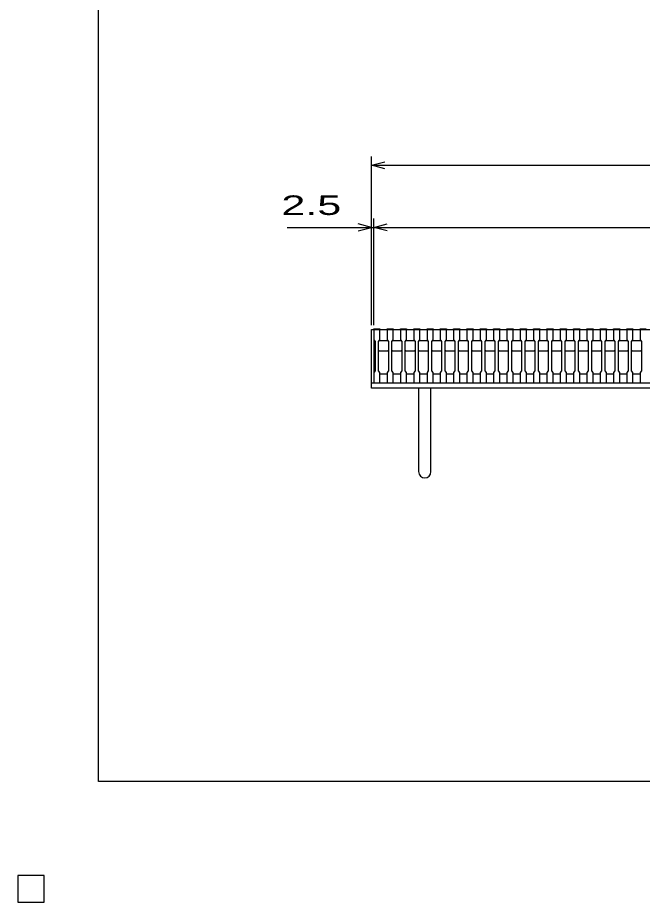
# Model space of a CAD drawing. Units: millimetres, scale not verified. Extents: x -1820 to 1731, y -1282 to 1054.
# Drawn here: x -1820 to -1116, y -1282 to -286 of the extents above; entities that cross this region are included whole.
import ezdxf
from ezdxf.enums import TextEntityAlignment as Align

# ---------------------------------------------------------------- set-up
doc = ezdxf.new("R2010")
doc.units = ezdxf.units.MM
doc.header["$LTSCALE"] = 10
for name, color, linetype, lineweight in [('0_2', 150, 'Continuous', 25), ('16', 3, 'Continuous', 25), ('19', 6, 'Continuous', 25), ('22', 2, 'Continuous', 25)]:
    doc.layers.add(name, color=color, linetype=linetype, lineweight=lineweight)
doc.styles.add('ベクトル', font='')
doc.styles.get('ベクトル').set_extended_font_data('ベクトル')

msp = doc.modelspace()

# ---------------------------------------------------------------- linework, layer by layer
at = {"layer": '0_2'}
for p, q in [((-1729, -1146.5), (-1729, 1053.5)), ((1731, -1146.5), (-1729, -1146.5))]:
    msp.add_line(p, q, dxfattribs=at)
at = {"layer": '16'}
for p, q in [((-1419, -637.5), (-1419, -636.8)), ((-1419, -636.8), (-1412, -636.8)), ((-1419, -637.5), (-1419, -649)), ((-1412, -637.5), (-1419, -637.5)), ((-1419, -637.5), (-1419, -687.5)), ((-1419, -637.5), (-424, -637.5)), ((-1412, -636.8), (-1412, -637.5)), ((-1412, -649), (-1412, -637.5)), ((-1404, -637.5), (-1404, -636.8)), ((-1404, -636.8), (-1397, -636.8)), ((-1404, -637.5), (-1404, -649)), ((-1397, -637.5), (-1404, -637.5)), ((-1397, -636.8), (-1397, -637.5)), ((-1397, -649), (-1397, -637.5)), ((-1389, -637.5), (-1389, -636.8)), ((-1389, -636.8), (-1382, -636.8)), ((-1389, -637.5), (-1389, -649)), ((-1382, -637.5), (-1389, -637.5)), ((-1382, -636.8), (-1382, -637.5)), ((-1382, -649), (-1382, -637.5)), ((-1374, -637.5), (-1374, -636.8)), ((-1374, -636.8), (-1367, -636.8)), ((-1374, -637.5), (-1374, -649)), ((-1367, -637.5), (-1374, -637.5)), ((-1367, -636.8), (-1367, -637.5)), ((-1367, -649), (-1367, -637.5)), ((-1359, -637.5), (-1359, -636.8)), ((-1359, -636.8), (-1352, -636.8)), ((-1359, -637.5), (-1359, -649)), ((-1352, -637.5), (-1359, -637.5)), ((-1352, -636.8), (-1352, -637.5)), ((-1352, -649), (-1352, -637.5)), ((-1344, -637.5), (-1344, -636.8)), ((-1344, -636.8), (-1337, -636.8)), ((-1344, -637.5), (-1344, -649)), ((-1337, -637.5), (-1344, -637.5)), ((-1337, -636.8), (-1337, -637.5)), ((-1337, -649), (-1337, -637.5)), ((-1329, -637.5), (-1329, -636.8)), ((-1329, -636.8), (-1322, -636.8)), ((-1329, -637.5), (-1329, -649)), ((-1322, -637.5), (-1329, -637.5)), ((-1322, -636.8), (-1322, -637.5)), ((-1322, -649), (-1322, -637.5)), ((-1314, -637.5), (-1314, -636.8)), ((-1314, -636.8), (-1307, -636.8)), ((-1314, -637.5), (-1314, -649)), ((-1307, -637.5), (-1314, -637.5)), ((-1307, -636.8), (-1307, -637.5)), ((-1307, -649), (-1307, -637.5)), ((-1299, -637.5), (-1299, -636.8)), ((-1299, -636.8), (-1292, -636.8)), ((-1299, -637.5), (-1299, -649)), ((-1292, -637.5), (-1299, -637.5)), ((-1292, -636.8), (-1292, -637.5)), ((-1292, -649), (-1292, -637.5)), ((-1284, -637.5), (-1284, -636.8)), ((-1284, -636.8), (-1277, -636.8)), ((-1284, -637.5), (-1284, -649)), ((-1277, -637.5), (-1284, -637.5)), ((-1277, -636.8), (-1277, -637.5)), ((-1277, -649), (-1277, -637.5)), ((-1269, -637.5), (-1269, -636.8)), ((-1269, -636.8), (-1262, -636.8)), ((-1269, -637.5), (-1269, -649)), ((-1262, -637.5), (-1269, -637.5)), ((-1262, -636.8), (-1262, -637.5)), ((-1262, -649), (-1262, -637.5)), ((-1254, -637.5), (-1254, -636.8)), ((-1254, -636.8), (-1247, -636.8)), ((-1254, -637.5), (-1254, -649)), ((-1247, -637.5), (-1254, -637.5)), ((-1247, -636.8), (-1247, -637.5)), ((-1247, -649), (-1247, -637.5)), ((-1239, -637.5), (-1239, -636.8)), ((-1239, -636.8), (-1232, -636.8)), ((-1239, -637.5), (-1239, -649)), ((-1232, -637.5), (-1239, -637.5)), ((-1232, -636.8), (-1232, -637.5)), ((-1232, -649), (-1232, -637.5)), ((-1224, -637.5), (-1224, -636.8)), ((-1224, -636.8), (-1217, -636.8)), ((-1224, -637.5), (-1224, -649)), ((-1217, -637.5), (-1224, -637.5)), ((-1217, -636.8), (-1217, -637.5)), ((-1217, -649), (-1217, -637.5)), ((-1209, -637.5), (-1209, -636.8)), ((-1209, -636.8), (-1202, -636.8)), ((-1209, -637.5), (-1209, -649)), ((-1202, -637.5), (-1209, -637.5)), ((-1202, -636.8), (-1202, -637.5)), ((-1202, -649), (-1202, -637.5)), ((-1194, -637.5), (-1194, -636.8)), ((-1194, -636.8), (-1187, -636.8)), ((-1194, -637.5), (-1194, -649)), ((-1187, -637.5), (-1194, -637.5)), ((-1187, -636.8), (-1187, -637.5)), ((-1187, -649), (-1187, -637.5)), ((-1179, -637.5), (-1179, -636.8)), ((-1179, -636.8), (-1172, -636.8)), ((-1179, -637.5), (-1179, -649)), ((-1172, -637.5), (-1179, -637.5)), ((-1172, -636.8), (-1172, -637.5)), ((-1172, -649), (-1172, -637.5)), ((-1164, -637.5), (-1164, -636.8)), ((-1164, -636.8), (-1157, -636.8)), ((-1164, -637.5), (-1164, -649)), ((-1157, -637.5), (-1164, -637.5)), ((-1157, -636.8), (-1157, -637.5)), ((-1157, -649), (-1157, -637.5)), ((-1149, -637.5), (-1149, -636.8)), ((-1149, -636.8), (-1142, -636.8)), ((-1149, -637.5), (-1149, -649)), ((-1142, -637.5), (-1149, -637.5)), ((-1142, -636.8), (-1142, -637.5)), ((-1142, -649), (-1142, -637.5)), ((-1134, -637.5), (-1134, -636.8)), ((-1134, -636.8), (-1127, -636.8)), ((-1134, -637.5), (-1134, -649)), ((-1127, -637.5), (-1134, -637.5)), ((-1127, -636.8), (-1127, -637.5)), ((-1127, -649), (-1127, -637.5)), ((-1119, -637.5), (-1119, -636.8)), ((-1119, -636.8), (-1112, -636.8)), ((-1119, -637.5), (-1119, -649)), ((-1112, -637.5), (-1119, -637.5)), ((-1419, -649), (-1417.5, -651)), ((-1417.5, -651), (-1417.5, -684)), ((-1413.5, -651), (-1412, -649)), ((-1413.5, -651), (-1412.5, -650)), ((-1413.5, -684), (-1413.5, -651)), ((-1412.5, -650), (-1403.5, -650)), ((-1404, -649), (-1402.5, -651)), ((-1403.5, -650), (-1402.5, -651)), ((-1402.5, -651), (-1402.5, -684)), ((-1398.5, -651), (-1397, -649)), ((-1398.5, -651), (-1397.5, -650)), ((-1398.5, -684), (-1398.5, -651)), ((-1397.5, -650), (-1388.5, -650)), ((-1389, -649), (-1387.5, -651)), ((-1388.5, -650), (-1387.5, -651)), ((-1387.5, -651), (-1387.5, -684)), ((-1383.5, -651), (-1382, -649)), ((-1383.5, -651), (-1382.5, -650)), ((-1383.5, -684), (-1383.5, -651)), ((-1382.5, -650), (-1373.5, -650)), ((-1374, -649), (-1372.5, -651)), ((-1373.5, -650), (-1372.5, -651)), ((-1372.5, -651), (-1372.5, -684)), ((-1368.5, -651), (-1367, -649)), ((-1368.5, -651), (-1367.5, -650)), ((-1368.5, -684), (-1368.5, -651)), ((-1367.5, -650), (-1358.5, -650)), ((-1359, -649), (-1357.5, -651)), ((-1358.5, -650), (-1357.5, -651)), ((-1357.5, -651), (-1357.5, -684)), ((-1353.5, -651), (-1352, -649)), ((-1353.5, -651), (-1352.5, -650)), ((-1353.5, -684), (-1353.5, -651)), ((-1352.5, -650), (-1343.5, -650)), ((-1344, -649), (-1342.5, -651)), ((-1343.5, -650), (-1342.5, -651)), ((-1342.5, -651), (-1342.5, -684)), ((-1338.5, -651), (-1337, -649)), ((-1338.5, -651), (-1337.5, -650)), ((-1338.5, -684), (-1338.5, -651)), ((-1337.5, -650), (-1328.5, -650)), ((-1329, -649), (-1327.5, -651)), ((-1328.5, -650), (-1327.5, -651)), ((-1327.5, -651), (-1327.5, -684)), ((-1323.5, -651), (-1322, -649)), ((-1323.5, -651), (-1322.5, -650)), ((-1323.5, -684), (-1323.5, -651)), ((-1322.5, -650), (-1313.5, -650)), ((-1314, -649), (-1312.5, -651)), ((-1313.5, -650), (-1312.5, -651)), ((-1312.5, -651), (-1312.5, -684)), ((-1308.5, -651), (-1307, -649)), ((-1308.5, -651), (-1307.5, -650)), ((-1308.5, -684), (-1308.5, -651)), ((-1307.5, -650), (-1298.5, -650)), ((-1299, -649), (-1297.5, -651)), ((-1298.5, -650), (-1297.5, -651)), ((-1297.5, -651), (-1297.5, -684)), ((-1293.5, -651), (-1292, -649)), ((-1293.5, -651), (-1292.5, -650)), ((-1293.5, -684), (-1293.5, -651)), ((-1292.5, -650), (-1283.5, -650)), ((-1284, -649), (-1282.5, -651)), ((-1283.5, -650), (-1282.5, -651)), ((-1282.5, -651), (-1282.5, -684)), ((-1278.5, -651), (-1277, -649)), ((-1278.5, -651), (-1277.5, -650)), ((-1278.5, -684), (-1278.5, -651)), ((-1277.5, -650), (-1268.5, -650)), ((-1269, -649), (-1267.5, -651)), ((-1268.5, -650), (-1267.5, -651)), ((-1267.5, -651), (-1267.5, -684)), ((-1263.5, -651), (-1262, -649)), ((-1263.5, -651), (-1262.5, -650)), ((-1263.5, -684), (-1263.5, -651)), ((-1262.5, -650), (-1253.5, -650)), ((-1254, -649), (-1252.5, -651)), ((-1253.5, -650), (-1252.5, -651)), ((-1252.5, -651), (-1252.5, -684)), ((-1248.5, -651), (-1247, -649)), ((-1248.5, -651), (-1247.5, -650)), ((-1248.5, -684), (-1248.5, -651)), ((-1247.5, -650), (-1238.5, -650)), ((-1239, -649), (-1237.5, -651)), ((-1238.5, -650), (-1237.5, -651)), ((-1237.5, -651), (-1237.5, -684)), ((-1233.5, -651), (-1232, -649)), ((-1233.5, -651), (-1232.5, -650)), ((-1233.5, -684), (-1233.5, -651)), ((-1232.5, -650), (-1223.5, -650)), ((-1224, -649), (-1222.5, -651)), ((-1223.5, -650), (-1222.5, -651)), ((-1222.5, -651), (-1222.5, -684)), ((-1218.5, -651), (-1217, -649)), ((-1218.5, -651), (-1217.5, -650)), ((-1218.5, -684), (-1218.5, -651)), ((-1217.5, -650), (-1208.5, -650)), ((-1209, -649), (-1207.5, -651)), ((-1208.5, -650), (-1207.5, -651)), ((-1207.5, -651), (-1207.5, -684)), ((-1203.5, -651), (-1202, -649)), ((-1203.5, -651), (-1202.5, -650)), ((-1203.5, -684), (-1203.5, -651)), ((-1202.5, -650), (-1193.5, -650)), ((-1194, -649), (-1192.5, -651)), ((-1193.5, -650), (-1192.5, -651)), ((-1192.5, -651), (-1192.5, -684)), ((-1188.5, -651), (-1187, -649)), ((-1188.5, -651), (-1187.5, -650)), ((-1188.5, -684), (-1188.5, -651)), ((-1187.5, -650), (-1178.5, -650)), ((-1179, -649), (-1177.5, -651)), ((-1178.5, -650), (-1177.5, -651)), ((-1177.5, -651), (-1177.5, -684)), ((-1173.5, -651), (-1172, -649)), ((-1173.5, -651), (-1172.5, -650)), ((-1173.5, -684), (-1173.5, -651)), ((-1172.5, -650), (-1163.5, -650)), ((-1164, -649), (-1162.5, -651)), ((-1163.5, -650), (-1162.5, -651)), ((-1162.5, -651), (-1162.5, -684)), ((-1158.5, -651), (-1157, -649)), ((-1158.5, -651), (-1157.5, -650)), ((-1158.5, -684), (-1158.5, -651)), ((-1157.5, -650), (-1148.5, -650)), ((-1149, -649), (-1147.5, -651)), ((-1148.5, -650), (-1147.5, -651)), ((-1147.5, -651), (-1147.5, -684)), ((-1143.5, -651), (-1142, -649)), ((-1143.5, -651), (-1142.5, -650)), ((-1143.5, -684), (-1143.5, -651)), ((-1142.5, -650), (-1133.5, -650)), ((-1134, -649), (-1132.5, -651)), ((-1133.5, -650), (-1132.5, -651)), ((-1132.5, -651), (-1132.5, -684)), ((-1128.5, -651), (-1127, -649)), ((-1128.5, -651), (-1127.5, -650)), ((-1128.5, -684), (-1128.5, -651)), ((-1127.5, -650), (-1118.5, -650)), ((-1119, -649), (-1117.5, -651)), ((-1118.5, -650), (-1117.5, -651)), ((-1117.5, -651), (-1117.5, -684)), ((-1412.5, -662), (-1413.5, -661)), ((-1403.5, -662), (-1412.5, -662)), ((-1402.5, -661), (-1403.5, -662)), ((-1397.5, -662), (-1398.5, -661)), ((-1388.5, -662), (-1397.5, -662)), ((-1387.5, -661), (-1388.5, -662)), ((-1382.5, -662), (-1383.5, -661)), ((-1373.5, -662), (-1382.5, -662)), ((-1372.5, -661), (-1373.5, -662)), ((-1367.5, -662), (-1368.5, -661)), ((-1358.5, -662), (-1367.5, -662)), ((-1357.5, -661), (-1358.5, -662)), ((-1352.5, -662), (-1353.5, -661)), ((-1343.5, -662), (-1352.5, -662)), ((-1342.5, -661), (-1343.5, -662)), ((-1337.5, -662), (-1338.5, -661)), ((-1328.5, -662), (-1337.5, -662)), ((-1327.5, -661), (-1328.5, -662)), ((-1322.5, -662), (-1323.5, -661)), ((-1313.5, -662), (-1322.5, -662)), ((-1312.5, -661), (-1313.5, -662)), ((-1307.5, -662), (-1308.5, -661)), ((-1298.5, -662), (-1307.5, -662)), ((-1297.5, -661), (-1298.5, -662)), ((-1292.5, -662), (-1293.5, -661)), ((-1283.5, -662), (-1292.5, -662)), ((-1282.5, -661), (-1283.5, -662)), ((-1277.5, -662), (-1278.5, -661)), ((-1268.5, -662), (-1277.5, -662)), ((-1267.5, -661), (-1268.5, -662)), ((-1262.5, -662), (-1263.5, -661)), ((-1253.5, -662), (-1262.5, -662)), ((-1252.5, -661), (-1253.5, -662)), ((-1247.5, -662), (-1248.5, -661)), ((-1238.5, -662), (-1247.5, -662)), ((-1237.5, -661), (-1238.5, -662)), ((-1232.5, -662), (-1233.5, -661)), ((-1223.5, -662), (-1232.5, -662)), ((-1222.5, -661), (-1223.5, -662)), ((-1217.5, -662), (-1218.5, -661)), ((-1208.5, -662), (-1217.5, -662)), ((-1207.5, -661), (-1208.5, -662)), ((-1202.5, -662), (-1203.5, -661)), ((-1193.5, -662), (-1202.5, -662)), ((-1192.5, -661), (-1193.5, -662)), ((-1187.5, -662), (-1188.5, -661)), ((-1178.5, -662), (-1187.5, -662)), ((-1177.5, -661), (-1178.5, -662)), ((-1172.5, -662), (-1173.5, -661)), ((-1163.5, -662), (-1172.5, -662)), ((-1162.5, -661), (-1163.5, -662)), ((-1157.5, -662), (-1158.5, -661)), ((-1148.5, -662), (-1157.5, -662)), ((-1147.5, -661), (-1148.5, -662)), ((-1142.5, -662), (-1143.5, -661)), ((-1133.5, -662), (-1142.5, -662)), ((-1132.5, -661), (-1133.5, -662)), ((-1127.5, -662), (-1128.5, -661)), ((-1118.5, -662), (-1127.5, -662)), ((-1117.5, -661), (-1118.5, -662)), ((-1417.5, -684), (-1419, -686)), ((-1419, -686), (-1419, -697.5)), ((-1412, -686), (-1413.5, -684)), ((-1412, -697.5), (-1412, -686)), ((-1402.5, -684), (-1404, -686)), ((-1404, -686), (-1404, -697.5)), ((-1397, -686), (-1398.5, -684)), ((-1397, -697.5), (-1397, -686)), ((-1387.5, -684), (-1389, -686)), ((-1389, -686), (-1389, -697.5)), ((-1382, -686), (-1383.5, -684)), ((-1382, -697.5), (-1382, -686)), ((-1372.5, -684), (-1374, -686)), ((-1374, -686), (-1374, -697.5)), ((-1367, -686), (-1368.5, -684)), ((-1367, -697.5), (-1367, -686)), ((-1357.5, -684), (-1359, -686)), ((-1359, -686), (-1359, -697.5)), ((-1352, -686), (-1353.5, -684)), ((-1352, -697.5), (-1352, -686)), ((-1342.5, -684), (-1344, -686)), ((-1344, -686), (-1344, -697.5)), ((-1337, -686), (-1338.5, -684)), ((-1337, -697.5), (-1337, -686)), ((-1327.5, -684), (-1329, -686)), ((-1329, -686), (-1329, -697.5)), ((-1322, -686), (-1323.5, -684)), ((-1322, -697.5), (-1322, -686)), ((-1312.5, -684), (-1314, -686)), ((-1314, -686), (-1314, -697.5)), ((-1307, -686), (-1308.5, -684)), ((-1307, -697.5), (-1307, -686)), ((-1297.5, -684), (-1299, -686)), ((-1299, -686), (-1299, -697.5)), ((-1292, -686), (-1293.5, -684)), ((-1292, -697.5), (-1292, -686)), ((-1282.5, -684), (-1284, -686)), ((-1284, -686), (-1284, -697.5)), ((-1277, -686), (-1278.5, -684)), ((-1277, -697.5), (-1277, -686)), ((-1267.5, -684), (-1269, -686)), ((-1269, -686), (-1269, -697.5)), ((-1262, -686), (-1263.5, -684)), ((-1262, -697.5), (-1262, -686)), ((-1252.5, -684), (-1254, -686)), ((-1254, -686), (-1254, -697.5)), ((-1247, -686), (-1248.5, -684)), ((-1247, -697.5), (-1247, -686)), ((-1237.5, -684), (-1239, -686)), ((-1239, -686), (-1239, -697.5)), ((-1232, -686), (-1233.5, -684)), ((-1232, -697.5), (-1232, -686)), ((-1222.5, -684), (-1224, -686)), ((-1224, -686), (-1224, -697.5)), ((-1217, -686), (-1218.5, -684)), ((-1217, -697.5), (-1217, -686)), ((-1207.5, -684), (-1209, -686)), ((-1209, -686), (-1209, -697.5)), ((-1202, -686), (-1203.5, -684)), ((-1202, -697.5), (-1202, -686)), ((-1192.5, -684), (-1194, -686)), ((-1194, -686), (-1194, -697.5)), ((-1187, -686), (-1188.5, -684)), ((-1187, -697.5), (-1187, -686)), ((-1177.5, -684), (-1179, -686)), ((-1179, -686), (-1179, -697.5)), ((-1172, -686), (-1173.5, -684)), ((-1172, -697.5), (-1172, -686)), ((-1162.5, -684), (-1164, -686)), ((-1164, -686), (-1164, -697.5)), ((-1157, -686), (-1158.5, -684)), ((-1157, -697.5), (-1157, -686)), ((-1147.5, -684), (-1149, -686)), ((-1149, -686), (-1149, -697.5)), ((-1142, -686), (-1143.5, -684)), ((-1142, -697.5), (-1142, -686)), ((-1132.5, -684), (-1134, -686)), ((-1134, -686), (-1134, -697.5)), ((-1127, -686), (-1128.5, -684)), ((-1127, -697.5), (-1127, -686)), ((-1117.5, -684), (-1119, -686)), ((-1119, -686), (-1119, -697.5)), ((-1412, -687.5), (-1404, -687.5)), ((-1397, -687.5), (-1389, -687.5)), ((-1382, -687.5), (-1374, -687.5)), ((-1367, -687.5), (-1359, -687.5)), ((-1352, -687.5), (-1344, -687.5)), ((-1337, -687.5), (-1329, -687.5)), ((-1322, -687.5), (-1314, -687.5)), ((-1307, -687.5), (-1299, -687.5)), ((-1292, -687.5), (-1284, -687.5)), ((-1277, -687.5), (-1269, -687.5)), ((-1262, -687.5), (-1254, -687.5)), ((-1247, -687.5), (-1239, -687.5)), ((-1232, -687.5), (-1224, -687.5)), ((-1217, -687.5), (-1209, -687.5)), ((-1202, -687.5), (-1194, -687.5)), ((-1187, -687.5), (-1179, -687.5)), ((-1172, -687.5), (-1164, -687.5)), ((-1157, -687.5), (-1149, -687.5)), ((-1142, -687.5), (-1134, -687.5)), ((-1127, -687.5), (-1119, -687.5)), ((-1419, -697.5), (-1412, -697.5)), ((-1404, -697.5), (-1397, -697.5)), ((-1389, -697.5), (-1382, -697.5)), ((-1374, -697.5), (-1367, -697.5)), ((-1359, -697.5), (-1352, -697.5)), ((-1344, -697.5), (-1337, -697.5)), ((-1329, -697.5), (-1322, -697.5)), ((-1314, -697.5), (-1307, -697.5)), ((-1299, -697.5), (-1292, -697.5)), ((-1284, -697.5), (-1277, -697.5)), ((-1269, -697.5), (-1262, -697.5)), ((-1254, -697.5), (-1247, -697.5)), ((-1239, -697.5), (-1232, -697.5)), ((-1224, -697.5), (-1217, -697.5)), ((-1209, -697.5), (-1202, -697.5)), ((-1194, -697.5), (-1187, -697.5)), ((-1179, -697.5), (-1172, -697.5)), ((-1164, -697.5), (-1157, -697.5)), ((-1149, -697.5), (-1142, -697.5)), ((-1134, -697.5), (-1127, -697.5)), ((-1119, -697.5), (-1112, -697.5)), ((-1790, -1252.5), (-1820, -1252.5)), ((-1820, -1252.5), (-1820, -1282.5)), ((-1790, -1252.5), (-1820, -1252.5)), ((-1820, -1252.5), (-1820, -1282.5)), ((-1790, -1252.5), (-1820, -1252.5)), ((-1820, -1252.5), (-1820, -1282.5)), ((-1790, -1252.5), (-1820, -1252.5)), ((-1820, -1252.5), (-1820, -1282.5)), ((-1790, -1252.5), (-1820, -1252.5)), ((-1820, -1252.5), (-1820, -1282.5)), ((-1790, -1282.5), (-1790, -1252.5)), ((-1790, -1282.5), (-1790, -1252.5)), ((-1790, -1282.5), (-1790, -1252.5)), ((-1790, -1282.5), (-1790, -1252.5)), ((-1790, -1282.5), (-1790, -1252.5)), ((-1820, -1282.5), (-1790, -1282.5)), ((-1820, -1282.5), (-1790, -1282.5)), ((-1820, -1282.5), (-1790, -1282.5)), ((-1820, -1282.5), (-1790, -1282.5)), ((-1820, -1282.5), (-1790, -1282.5))]:
    msp.add_line(p, q, dxfattribs=at)
at = {"layer": '19'}
for p, q in [((-1421.5, -697.5), (-1421.5, -637.5)), ((-1421.5, -637.5), (-1419, -637.5)), ((-1421.5, -697.5), (-421.5, -697.5)), ((-1421.5, -703.5), (-1421.5, -697.5)), ((-421.5, -703.5), (-1421.5, -703.5)), ((-1368.5, -703.5), (-1368.5, -797.5)), ((-1354.5, -797.5), (-1354.5, -703.5))]:
    msp.add_line(p, q, dxfattribs=at)
msp.add_arc((-1361.5, -797.5), 7, 180, 0, dxfattribs=at)
at = {"layer": '22', "color": 4}
for p, q in [((-1421.5, -632.5), (-1421.5, -442.5)), ((-1421.5, -452.5), (-1406.5, -448.5)), ((-1406.5, -456.5), (-1421.5, -452.5)), ((-1421.5, -452.5), (-421.5, -452.5)), ((-1421.5, -632.5), (-1421.5, -512.5)), ((-1419, -632.5), (-1419, -512.5)), ((-1516.5, -522.5), (-1421.5, -522.5)), ((-1421.5, -522.5), (-1436.5, -518.5)), ((-1436.5, -526.5), (-1421.5, -522.5)), ((-1421.5, -522.5), (-1419, -522.5)), ((-1419, -522.5), (-1404, -518.5)), ((-1404, -526.5), (-1419, -522.5)), ((-1419, -522.5), (-424, -522.5)), ((-1790, -1252.5), (-1820, -1252.5)), ((-1820, -1252.5), (-1820, -1282.5)), ((-1790, -1252.5), (-1820, -1252.5)), ((-1820, -1252.5), (-1820, -1282.5)), ((-1790, -1252.5), (-1820, -1252.5)), ((-1820, -1252.5), (-1820, -1282.5)), ((-1790, -1282.5), (-1790, -1252.5)), ((-1790, -1282.5), (-1790, -1252.5)), ((-1790, -1282.5), (-1790, -1252.5)), ((-1820, -1282.5), (-1790, -1282.5)), ((-1820, -1282.5), (-1790, -1282.5)), ((-1820, -1282.5), (-1790, -1282.5))]:
    msp.add_line(p, q, dxfattribs=at)
at = {"layer": '22'}
for p, q in [((-1790, -1252.5), (-1820, -1252.5)), ((-1820, -1252.5), (-1820, -1282.5)), ((-1790, -1252.5), (-1820, -1252.5)), ((-1820, -1252.5), (-1820, -1282.5)), ((-1790, -1252.5), (-1820, -1252.5)), ((-1820, -1252.5), (-1820, -1282.5)), ((-1790, -1282.5), (-1790, -1252.5)), ((-1790, -1282.5), (-1790, -1252.5)), ((-1790, -1282.5), (-1790, -1252.5)), ((-1820, -1282.5), (-1790, -1282.5)), ((-1820, -1282.5), (-1790, -1282.5)), ((-1820, -1282.5), (-1790, -1282.5))]:
    msp.add_line(p, q, dxfattribs=at)

# ---------------------------------------------------------------- texts
at = {"layer": '22', "style": 'ベクトル', "width": 1.65}
msp.add_text(' 2.5 ', height=21.99, dxfattribs=at).set_placement((-1536.5, -497.5), align=Align.MIDDLE_LEFT)

doc.saveas('drawing.dxf')
